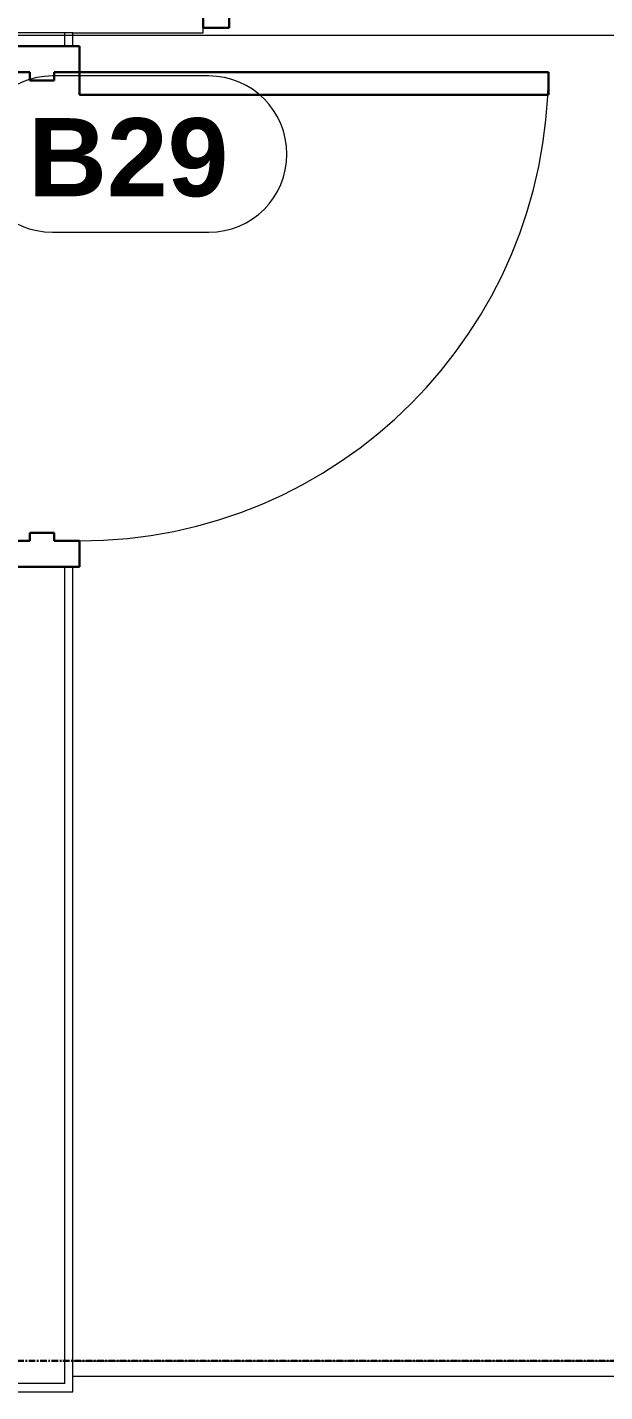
# Model space of a CAD drawing. Header units: inches. Extents: x -4110 to -1846, y 9754 to 12280.
# Drawn here: x -2929.5 to -2885.1, y 11844.8 to 11949.6 of the extents above; entities that cross this region are included whole.
import ezdxf

# ---------------------------------------------------------------- set-up
doc = ezdxf.new("R2010")
doc.units = ezdxf.units.IN
doc.header["$MEASUREMENT"] = 0
doc.linetypes.add('Grid Line 1_2_', pattern=[0.875, 0.5, -0.125, 0.125, -0.125])
for name, color, linetype, lineweight in [('0-1', 7, 'Continuous', 5), ('A-DOOR-2', 250, 'Continuous', 9), ('A-DOOR-3', 8, 'Continuous', 9), ('A-DOOR-4', 31, 'Continuous', 30), ('A-DOOR-FRAM', 31, 'Continuous', 30), ('A-DOOR-IDEN', 31, 'Continuous', 9), ('A-FLOR-1', 8, 'Continuous', 9), ('A-WALL', 113, 'Continuous', 18), ('I-WALL-2', 2, 'Continuous', 9), ('S-FNDN-1', 250, 'Continuous', 9), ('S-FNDN-2', 32, 'Continuous', 9), ('S-GRID-1', 1, 'Grid Line 1_2_', 30)]:
    doc.layers.add(name, color=color, linetype=linetype, lineweight=lineweight)
doc.styles.add('Arial_B', font='arialbd.ttf', dxfattribs={"height": 6})

# ---------------------------------------------------------------- blocks, each defined once
blk = doc.blocks.new('CTR - 1st Phase - Shell_rvt-1-ENLARGED FLOOR PLAN - BASEMENT')
at = {"layer": 'A-FLOR-1'}
for p, q in [((-2925.95, 11847.19), (-2872.7, 11847.19)), ((-2925.95, 11846), (-2872.7, 11846))]:
    blk.add_line(p, q, dxfattribs=at)
blk = doc.blocks.new('CTR - 1st Phase - Structure_rvt-1-ENLARGED FLOOR PLAN - BASEMENT')
at = {"layer": 'S-FNDN-1'}
blk.add_line((-3011.14, 11949), (-2867.76, 11949), dxfattribs=at)
at = {"layer": 'S-GRID-1'}
blk.add_line((-1846.46, 11847.19), (-4076.95, 11847.19), dxfattribs=at)
blk = doc.blocks.new('HOLLOW METAL - HM - METAL LEAF - 3-0 x 7-0-2191986-ENLARGED FLOOR PLAN - BASEMENT')
at = {"layer": 'A-DOOR-2'}
blk.add_arc((18, 3.5625), 36, 90, 180, dxfattribs=at)
at = {"layer": 'A-DOOR-4'}
for p, q in [((18, 39.5625), (16.25, 39.5625)), ((16.25, 39.5625), (16.25, 3.5625)), ((18, 3.5625), (18, 39.5625)), ((16.25, 3.5625), (18, 3.5625))]:
    blk.add_line(p, q, dxfattribs=at)
at = {"layer": 'A-DOOR-FRAM'}
for p, q in [((-18, 3.5625), (-20, 3.5625)), ((-20, 3.5625), (-20, -2.1875)), ((-18, 1.625), (-18, 3.5625)), ((18, 3.5625), (18, 1.625)), ((20, 3.5625), (18, 3.5625)), ((20, -2.1875), (20, 3.5625)), ((-17.375, 1.625), (-18, 1.625)), ((-17.375, -0.25), (-17.375, 1.625)), ((18, 1.625), (17.375, 1.625)), ((17.375, 1.625), (17.375, -0.25)), ((-18, -2.1875), (-18, -0.25)), ((-18, -0.25), (-17.375, -0.25)), ((17.375, -0.25), (18, -0.25)), ((18, -0.25), (18, -2.1875)), ((-20, -2.1875), (-18, -2.1875)), ((18, -2.1875), (20, -2.1875))]:
    blk.add_line(p, q, dxfattribs=at)
blk = doc.blocks.new('HOLLOW METAL - HM - METAL LEAF - 3-0 x 7-0-2340367-ENLARGED FLOOR PLAN - BASEMENT')
at = {"layer": 'A-DOOR-2'}
blk.add_arc((18, -3.125), 36, 180, 270, dxfattribs=at)
at = {"layer": 'A-DOOR-4'}
for p, q in [((16.25, -3.125), (18, -3.125)), ((16.25, -39.125), (16.25, -3.125)), ((18, -3.125), (18, -39.125)), ((18, -39.125), (16.25, -39.125))]:
    blk.add_line(p, q, dxfattribs=at)
at = {"layer": 'A-DOOR-FRAM'}
for p, q in [((-20, 2.625), (-18, 2.625)), ((-20, -3.125), (-20, 2.625)), ((-18, 2.625), (-18, 0.6875)), ((18, 2.625), (20, 2.625)), ((18, 0.6875), (18, 2.625)), ((20, 2.625), (20, -3.125)), ((-18, 0.6875), (-17.375, 0.6875)), ((-17.375, 0.6875), (-17.375, -1.1875)), ((17.375, 0.6875), (18, 0.6875)), ((17.375, -1.1875), (17.375, 0.6875)), ((-18, -1.1875), (-18, -3.125)), ((-17.375, -1.1875), (-18, -1.1875)), ((18, -1.1875), (17.375, -1.1875)), ((18, -3.125), (18, -1.1875)), ((-18, -3.125), (-20, -3.125)), ((20, -3.125), (18, -3.125))]:
    blk.add_line(p, q, dxfattribs=at)
blk = doc.blocks.new('Door Tag - Plans-594102-ENLARGED FLOOR PLAN - BASEMENT')
at = {"layer": 'A-DOOR-IDEN'}
for p, q in [((0.09375, 0.09375), (-0.09375, 0.09375)), ((-0.09375, -0.09375), (0.09375, -0.09375))]:
    blk.add_line(p, q, dxfattribs=at)
for centre, start, end in [((-0.09375, 0), 90, 270), ((0.09375, 0), 270, 90)]:
    blk.add_arc(centre, 0.09375, start, end, dxfattribs=at)

msp = doc.modelspace()

# ---------------------------------------------------------------- linework, layer by layer
at = {"layer": 'A-WALL'}
for p, q in [((-2925.95, 11949.19), (-2930.7, 11949.19)), ((-2926.57, 11948.16), (-2926.57, 11949.19)), ((-2926.57, 11845.44), (-2926.57, 11908.16)), ((-2926.57, 11845.44), (-3011.32, 11845.44))]:
    msp.add_line(p, q, dxfattribs=at)
at = {"layer": 'I-WALL-2'}
for p, q in [((-2925.95, 11948.16), (-2925.95, 11949.19)), ((-2925.95, 11844.81), (-2925.95, 11908.16)), ((-3011.32, 11844.81), (-2925.95, 11844.81))]:
    msp.add_line(p, q, dxfattribs=at)
at = {"layer": 'S-FNDN-2'}
for p, q in [((-2925.95, 11949.19), (-2915.95, 11949.19)), ((-2915.95, 11949.19), (-2915.95, 11949.56))]:
    msp.add_line(p, q, dxfattribs=at)

# ---------------------------------------------------------------- block references
at = {"layer": '0-1'}
for name in ['CTR - 1st Phase - Structure_rvt-1-ENLARGED FLOOR PLAN - BASEMENT', 'CTR - 1st Phase - Shell_rvt-1-ENLARGED FLOOR PLAN - BASEMENT']:
    msp.add_blockref(name, (0, 0), dxfattribs=at)
at = {"layer": 'A-DOOR-3'}
msp.add_blockref('HOLLOW METAL - HM - METAL LEAF - 3-0 x 7-0-2191986-ENLARGED FLOOR PLAN - BASEMENT', (-2895.95, 11951.75), dxfattribs=at)
at = {"layer": 'A-DOOR-3', "rotation": 90}
msp.add_blockref('HOLLOW METAL - HM - METAL LEAF - 3-0 x 7-0-2340367-ENLARGED FLOOR PLAN - BASEMENT', (-2928.57, 11928.16), dxfattribs=at)
at = {"layer": 'A-DOOR-IDEN', "xscale": 63.99999999999997, "yscale": 63.99999999999997, "zscale": 63.99999999999997}
msp.add_blockref('Door Tag - Plans-594102-ENLARGED FLOOR PLAN - BASEMENT', (-2921.52, 11939.87), dxfattribs=at)

# ---------------------------------------------------------------- texts
at = {"layer": 'A-DOOR-IDEN', "insert": (-2929.39, 11942.63), "char_height": 6, "width": 18.786, "attachment_point": 1, "style": 'Arial_B'}
msp.add_mtext('B29', dxfattribs=at)

doc.saveas('drawing.dxf')
